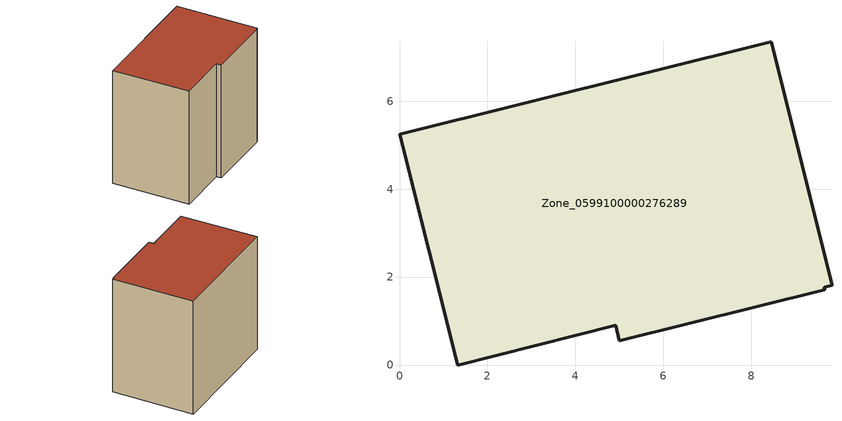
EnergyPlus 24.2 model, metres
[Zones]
Zone_0599100000276289
 floor ground (C_G): 9.66,1.77 9.67,1.72 5,0.55 4.91,0.9 1.32,0 0,5.25 8.45,7.35 9.83,1.81 z0
 wall outside (C_F): 8.45,7.35 0,5.25 1.32,0 4.91,0.9 5,0.55 9.67,1.72 9.66,1.77 9.83,1.81 8.45,7.35 z0:8.31
 roof outside (C_R): 9.66,1.77 9.83,1.81 8.45,7.35 0,5.25 1.32,0 4.91,0.9 5,0.55 9.67,1.72 z8.31
[BUILDING]
Pand.0599100000276289: North Axis=0; Terrain=City; Loads Convergence Tolerance Value=0.04; Temperature Convergence Tolerance Value=0.4; Solar Distribution=FullExterior; Maximum Number of Warmup Days=25; Minimum Number of Warmup Days=1
[Site:Location]
Rotterdam.The.Hague.AP_ZH_NLD Design_Conditions: Latitude=51.96; Longitude=4.45; Time Zone=1; Elevation=-4.5
[SITE:GROUNDTEMPERATURE:BUILDINGSURFACE]
18, 18, 18, 18, 18, 18, 18, 18, 18, 18, 18, 18
[MATERIAL] Thermal Absorptance=0.9; Solar Absorptance=0.7; Visible Absorptance=0.7
Name | Roughness | Thickness | Conductivity | Density | Specific Heat
G.TI.1975-1991 | MediumSmooth | 0.15 | 0.288461 | 540 | 1210
F.TI.1975-1991 | Rough | 0.3 | 0.230769 | 1920 | 840
R.TI.1975-1991 | MediumRough | 0.2 | 0.153846 | 1500 | 1000
[CONSTRUCTION]
C_G: G.TI.1975-1991
C_F: F.TI.1975-1991
C_R: R.TI.1975-1991
[ZONE]
Zone_0599100000276289: Type=1; Multiplier=1; Ceiling Height=Autocalculate; Volume=Autocalculate; Floor Area=autocalculate; Part of Total Floor Area=Yes
[ZONEINFILTRATION:DESIGNFLOWRATE]
Infil_Zone_0599100000276289: Zone or ZoneList or Space or SpaceList=Zone_0599100000276289; Schedule=AlwaysOn; Design Flow Rate Calculation Method=Flow/Area; Flow Rate per Floor Area=0.003; Constant Term Coefficient=1; Temperature Term Coefficient=0; Velocity Term Coefficient=0; Velocity Squared Term Coefficient=0
[HVACTEMPLATE:ZONE:IDEALLOADSAIRSYSTEM]
Zone_0599100000276289: Maximum Heating Supply Air Temperature=50; Minimum Cooling Supply Air Temperature=13; Maximum Heating Supply Air Humidity Ratio=0.0156; Minimum Cooling Supply Air Humidity Ratio=0.0077; Heating Limit=NoLimit; Cooling Limit=NoLimit; Dehumidification Control Type=ConstantSensibleHeatRatio; Cooling Sensible Heat Ratio=0.7; Dehumidification Setpoint=60; Humidification Control Type=None; Humidification Setpoint=30; Outdoor Air Method=None; Outdoor Air Flow Rate per Person=0.00944; Outdoor Air Flow Rate per Zone Floor Area=0; Outdoor Air Flow Rate per Zone=0; Demand Controlled Ventilation Type=None; Outdoor Air Economizer Type=NoEconomizer; Heat Recovery Type=None; Sensible Heat Recovery Effectiveness=0.7; Latent Heat Recovery Effectiveness=0.65
[ZONECONTROL:THERMOSTAT]
ThermostatControl_Zone_0599100000276289: Zone or ZoneList=Zone_0599100000276289; Control Type Schedule=DualSetpointControlType; Control 1=Thermostat_Zone_0599100000276289; Temperature Difference Between Cutout And Setpoint=0
[THERMOSTATSETPOINT:DUALSETPOINT]
Thermostat_Zone_0599100000276289: Heating Setpoint Temperature Schedule=HeatingSetpoint_Zone_0599100000276289; Cooling Setpoint Temperature Schedule=CoolingSetpoint_Zone_0599100000276289
[SCHEDULE:COMPACT]
HeatingSetpoint_Zone_0599100000276289: Through: 12/31, For: AllDays, Until: 24:00, 21
CoolingSetpoint_Zone_0599100000276289: Through: 12/31, For: AllDays, Until: 24:00, 24
DualSetpointControlType: Through: 12/31, For: AllDays, Until: 24:00, 4
AlwaysOn: Through: 12/31, For: AllDays, Until: 24:00, 1
